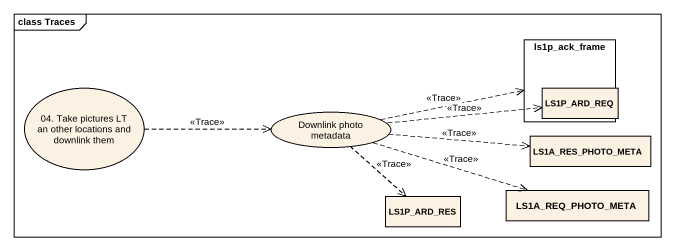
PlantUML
@startuml
mainframe class Traces
allowmixing
hide circle
hide empty members
rectangle ls1p_ack_frame {
  class LS1P_ARD_REQ
}
usecase "04. Take pictures LT an other locations and downlink them" as u04_Take_pictures_LT_an
usecase "Downlink photo metadata" as Downlink_photo_metadata
class LS1A_RES_PHOTO_META
class LS1A_REQ_PHOTO_META
class LS1P_ARD_RES
u04_Take_pictures_LT_an .right.> Downlink_photo_metadata : <<Trace>>
Downlink_photo_metadata .right.> ls1p_ack_frame : <<Trace>>
Downlink_photo_metadata .right.> LS1P_ARD_REQ : <<Trace>>
Downlink_photo_metadata .right.> LS1A_RES_PHOTO_META : <<Trace>>
Downlink_photo_metadata .right.> LS1A_REQ_PHOTO_META : <<Trace>>
Downlink_photo_metadata ..> LS1P_ARD_RES : <<Trace>>
@enduml
